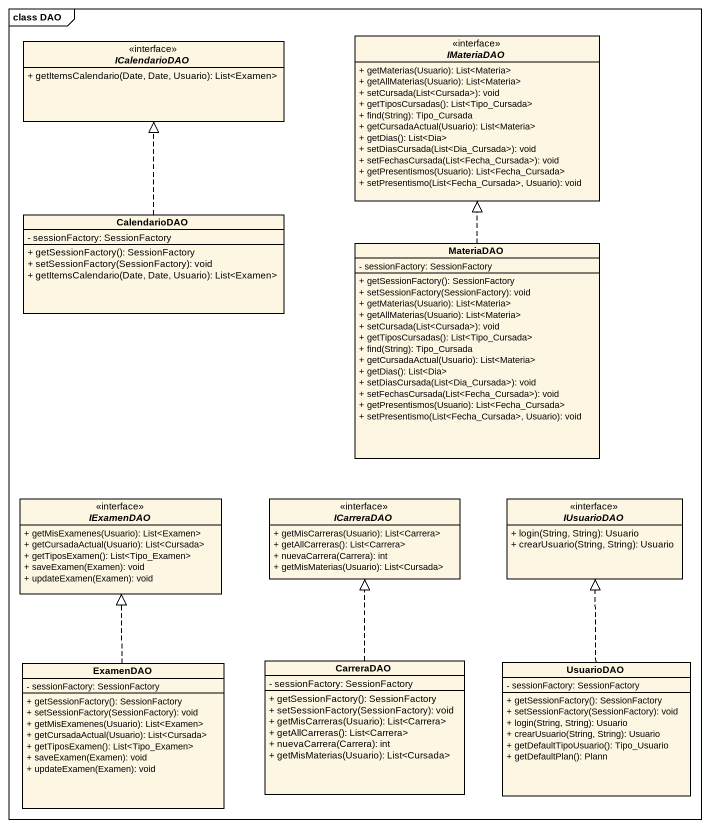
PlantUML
@startuml
mainframe class DAO
hide circle
hide empty members
skinparam classAttributeIconSize 0
interface ICalendarioDAO <<interface>> {
  + getItemsCalendario(Date, Date, Usuario): List<Examen>
}
interface IMateriaDAO <<interface>> {
  + getMaterias(Usuario): List<Materia>
  + getAllMaterias(Usuario): List<Materia>
  + setCursada(List<Cursada>): void
  + getTiposCursadas(): List<Tipo_Cursada>
  + find(String): Tipo_Cursada
  + getCursadaActual(Usuario): List<Materia>
  + getDias(): List<Dia>
  + setDiasCursada(List<Dia_Cursada>): void
  + setFechasCursada(List<Fecha_Cursada>): void
  + getPresentismos(Usuario): List<Fecha_Cursada>
  + setPresentismo(List<Fecha_Cursada>, Usuario): void
}
class CalendarioDAO {
  - sessionFactory: SessionFactory
  + getSessionFactory(): SessionFactory
  + setSessionFactory(SessionFactory): void
  + getItemsCalendario(Date, Date, Usuario): List<Examen>
}
class MateriaDAO {
  - sessionFactory: SessionFactory
  + getSessionFactory(): SessionFactory
  + setSessionFactory(SessionFactory): void
  + getMaterias(Usuario): List<Materia>
  + getAllMaterias(Usuario): List<Materia>
  + setCursada(List<Cursada>): void
  + getTiposCursadas(): List<Tipo_Cursada>
  + find(String): Tipo_Cursada
  + getCursadaActual(Usuario): List<Materia>
  + getDias(): List<Dia>
  + setDiasCursada(List<Dia_Cursada>): void
  + setFechasCursada(List<Fecha_Cursada>): void
  + getPresentismos(Usuario): List<Fecha_Cursada>
  + setPresentismo(List<Fecha_Cursada>, Usuario): void
}
interface IExamenDAO <<interface>> {
  + getMisExamenes(Usuario): List<Examen>
  + getCursadaActual(Usuario): List<Cursada>
  + getTiposExamen(): List<Tipo_Examen>
  + saveExamen(Examen): void
  + updateExamen(Examen): void
}
interface ICarreraDAO <<interface>> {
  + getMisCarreras(Usuario): List<Carrera>
  + getAllCarreras(): List<Carrera>
  + nuevaCarrera(Carrera): int
  + getMisMaterias(Usuario): List<Cursada>
}
interface IUsuarioDAO <<interface>> {
  + login(String, String): Usuario
  + crearUsuario(String, String): Usuario
}
class ExamenDAO {
  - sessionFactory: SessionFactory
  + getSessionFactory(): SessionFactory
  + setSessionFactory(SessionFactory): void
  + getMisExamenes(Usuario): List<Examen>
  + getCursadaActual(Usuario): List<Cursada>
  + getTiposExamen(): List<Tipo_Examen>
  + saveExamen(Examen): void
  + updateExamen(Examen): void
}
class CarreraDAO {
  - sessionFactory: SessionFactory
  + getSessionFactory(): SessionFactory
  + setSessionFactory(SessionFactory): void
  + getMisCarreras(Usuario): List<Carrera>
  + getAllCarreras(): List<Carrera>
  + nuevaCarrera(Carrera): int
  + getMisMaterias(Usuario): List<Cursada>
}
class UsuarioDAO {
  - sessionFactory: SessionFactory
  + getSessionFactory(): SessionFactory
  + setSessionFactory(SessionFactory): void
  + login(String, String): Usuario
  + crearUsuario(String, String): Usuario
  + getDefaultTipoUsuario(): Tipo_Usuario
  + getDefaultPlan(): Plann
}
CalendarioDAO .up.|> ICalendarioDAO
MateriaDAO .up.|> IMateriaDAO
ExamenDAO .up.|> IExamenDAO
CarreraDAO .up.|> ICarreraDAO
UsuarioDAO .up.|> IUsuarioDAO
@enduml
